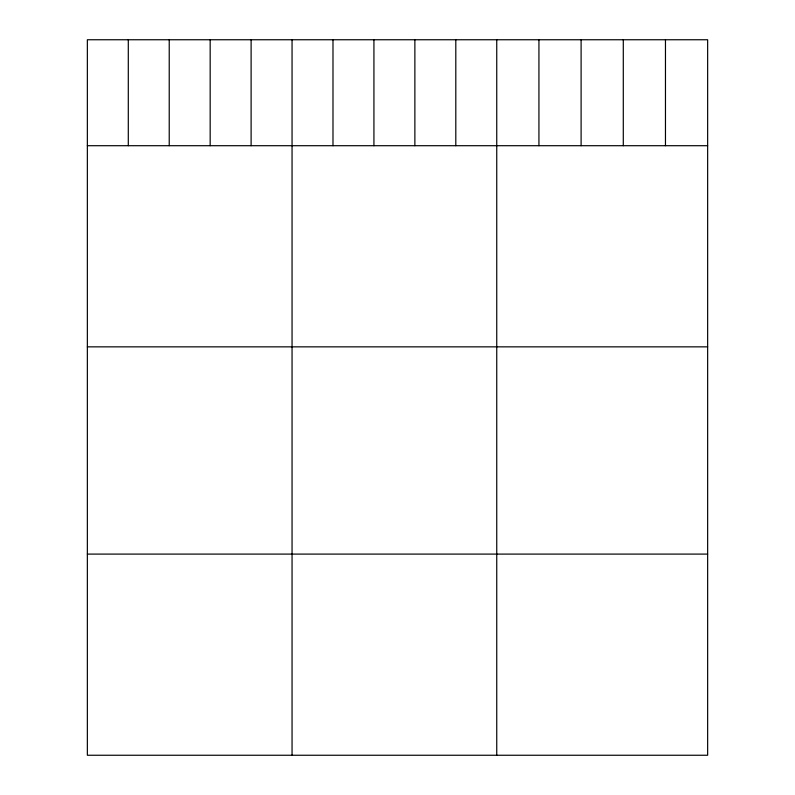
<?xml version="1.0" encoding="UTF-8"?>
<svg xmlns="http://www.w3.org/2000/svg" width="795" height="795" viewBox="0 0 795 795"><rect width="100%" height="100%" fill="white"/><g stroke="black" fill="none" stroke-linecap="round" stroke-linejoin="round"><path stroke-width="1.19" d="M707.649 145.704L707.649 755.25L87.351 755.25L87.351 39.75L707.649 39.75L707.649 145.704L87.351 145.704M87.351 346.849L707.649 346.849M87.351 554.095L707.649 554.095M665.465 39.75L665.465 145.704M623.29 39.75L623.29 145.704M581.105 39.75L581.105 145.704M538.931 39.75L538.931 145.704M496.746 39.75L496.746 755.25M455.803 39.75L455.803 145.704M414.871 39.75L414.871 145.704M373.928 39.75L373.928 145.704M332.986 39.75L332.986 145.704M292.053 39.75L292.053 755.25M251.111 39.75L251.111 145.704M210.168 39.75L210.168 145.704M169.226 39.75L169.226 145.704M128.293 39.75L128.293 145.704"/></g></svg>
